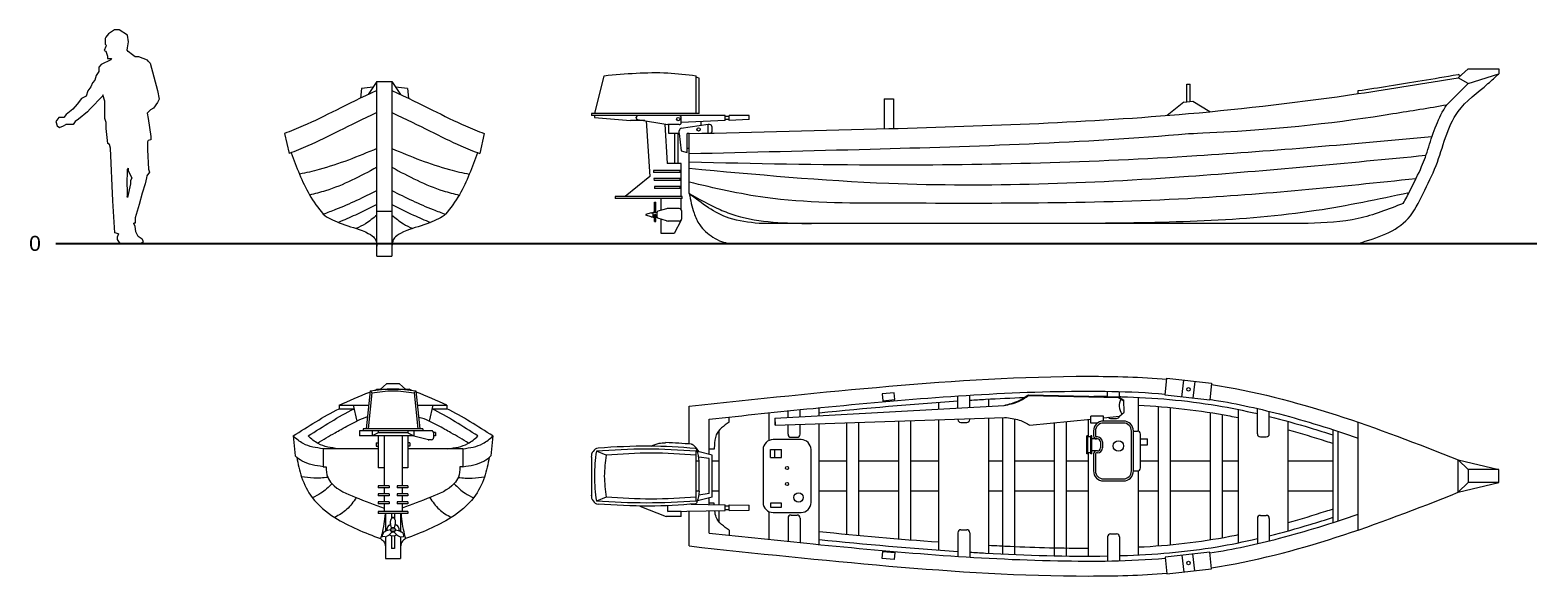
# Model space of a CAD drawing. Header units: millimetres. Extents: x -11119 to 8439, y -3599 to 8618.
# Drawn here: x -8737 to -7537, y 5329 to 5766 of the extents above; entities that cross this region are included whole.
import ezdxf

# ---------------------------------------------------------------- set-up
doc = ezdxf.new("R2010")
doc.units = ezdxf.units.MM
for name, color, linetype, lineweight in [('a_MUEBLE', 250, 'Continuous', 5), ('a_PERS', 8, 'Continuous', 0), ('a_TEXTO', 7, 'Continuous', 0)]:
    doc.layers.add(name, color=color, linetype=linetype, lineweight=lineweight)
doc.styles.add('CA_100_TEXTO', font='arial.ttf', dxfattribs={"height": 20})

# ---------------------------------------------------------------- blocks, each defined once
blk = doc.blocks.new('ca_pers001')
at = {"layer": 'a_PERS'}
for p, q in [((40.4, 158.9), (39.5, 159.6)), ((57.2, 154.9), (57.6, 156.7)), ((40.2, 154.1), (40, 153.9)), ((58, 153.7), (57.2, 154.9)), ((61.6, 151), (58, 153.7)), ((63.5, 149.6), (61.6, 151)), ((66.6, 149.6), (63.5, 149.6)), ((70.1, 148.2), (66.6, 149.6)), ((73.6, 146.7), (70.1, 148.2)), ((74.3, 145.8), (73.6, 146.7)), ((37.4, 118.1), (27.5, 107.9)), ((6.1, 94.3), (8.1, 95.4)), ((58, 60.2), (58.1, 60.3)), ((57.6, 36.7), (57.3, 37.8)), ((62.6, 15.8), (62.5, 16.2))]:
    blk.add_line(p, q, dxfattribs=at)
at = {"layer": 'a_PERS', "linetype": 'Continuous'}
for points in [[(57.6, 156.7), (58.3, 161.4), (57.4, 166.9), (50.8, 171.1), (47, 171.1), (42.2, 168), (40, 165.3), (39.5, 164.2), (39.5, 159.6)], [(40.4, 158.9), (40.2, 157.8), (38.9, 154.5), (40.2, 154.1)], [(40, 153.9), (41.5, 149.9), (41.5, 148.1), (44.6, 148.1), (44, 147.1), (36.3, 143.3), (34.5, 141.2), (34.5, 137.8), (32.3, 134.6), (31.4, 130.8), (29.5, 128.6), (28.1, 125.5), (25.7, 122.2), (24.4, 118.1), (20.7, 116.1), (17.2, 111.7), (13.8, 107.5), (8.4, 103.3), (6.5, 100.8)], [(74.3, 145.8), (75.6, 144.4), (81.6, 122.4), (82.9, 115.7), (81.6, 112.8), (78.3, 108.4), (75.9, 107.1), (73.2, 104.4), (73.9, 100.2), (76.1, 85.8), (76.1, 83.1), (74.1, 82.4), (73.5, 81.4), (73.5, 75), (74.3, 59.6), (75, 57.2), (73, 54.1), (72.8, 52.5), (71.7, 47.9), (69.3, 40.4), (66.8, 31.2), (63.6, 20.5), (63.6, 16.3), (62.5, 16.2)], [(50.3, 7.7), (47.3, 8.4), (45.7, 34.1), (43.8, 76.3), (43.1, 79.2), (41.8, 80), (40.3, 92.1), (40.3, 96.9), (39.3, 100.2), (39.3, 113.9), (37.8, 119), (37.4, 118.1)], [(6.5, 100.8), (2.4, 100.8), (0, 97.8), (1.1, 94.1), (2.9, 92.8), (6.1, 94.1), (6.1, 94.3)], [(27.5, 107.9), (25.3, 105.5), (18.3, 99.6), (15.6, 97.8), (13.9, 95.3), (11.2, 95.2), (8.4, 95.2), (8.1, 95.4)], [(58, 60.2), (57.1, 59.2), (57, 47), (57.3, 43.5), (57.3, 37.8)], [(58.1, 60.3), (58.1, 58.3), (60.9, 52.5), (59.9, 50.1), (59.9, 47.7), (57.6, 36.7)], [(50.3, 7.7), (49.2, 5.1), (49.2, 3.3), (51.2, 0), (55, 0), (59.8, 0), (67.9, 0), (70.3, 1.5), (69.2, 3.5), (65.9, 5.7), (64.2, 9.2), (63.5, 13.9), (62.6, 15.8)]]:
    blk.add_lwpolyline(points, dxfattribs=at)
blk = doc.blocks.new('ca_nav01')
at = {"layer": 'a_MUEBLE', "color": 8, "linetype": 'Continuous'}
for p, q in [((-18.4, 134.4), (-19.2, 126.6)), ((18.4, 134.4), (19.2, 126.6))]:
    blk.add_line(p, q, dxfattribs=at)
at = {"layer": 'a_MUEBLE', "linetype": 'Continuous'}
for p, q in [((-6, 140), (-12.9, 129.6)), ((-6, 8), (-6, 140)), ((-6, 140), (6, 140)), ((6, 140), (6, 8)), ((6, 140), (12.9, 129.6)), ((-80, 98.2), (-76.4, 82.2)), ((80, 98.2), (76.4, 82.2)), ((-6, 36), (6, 36)), ((-6, 0), (-6, 8)), ((-6, 0), (6, 0)), ((6, 8), (6, 0))]:
    blk.add_line(p, q, dxfattribs=at)
for points, knots in [([(-6, 132.8), (-31.2, 121.2), (-52.4, 109.3), (-75, 100.2), (-80, 98.2)], [0.1286195, 0.1286195, 0.1286195, 0.1286195, 0.8366053, 1.0395979, 1.0395979, 1.0395979, 1.0395979]), ([(6, 132.8), (31.2, 121.2), (52.4, 109.3), (75, 100.2), (80, 98.2)], [0.1286195, 0.1286195, 0.1286195, 0.1286195, 0.8366053, 1.0395979, 1.0395979, 1.0395979, 1.0395979]), ([(-74.7, 82.8), (-72.6, 77.1), (-68.2, 65.6), (-60.5, 48.8), (-53.1, 38.5), (-49, 33.6)], [0, 0, 0, 0, 0.2299186, 0.4608537, 0.6993565, 0.6993565, 0.6993565, 0.6993565]), ([(74.7, 82.8), (72.6, 77.1), (68.2, 65.6), (60.5, 48.8), (53.1, 38.5), (49, 33.6)], [0, 0, 0, 0, 0.2299186, 0.4608537, 0.6993565, 0.6993565, 0.6993565, 0.6993565]), ([(-49, 33.6), (-45.9, 30.9), (-35.2, 26.1), (-24, 22.6), (-17.9, 20.7)], [0, 0, 0, 0, 0.1982573, 0.4389627, 0.4389627, 0.4389627, 0.4389627]), ([(49, 33.6), (45.9, 30.9), (35.2, 26.1), (24, 22.6), (17.9, 20.7)], [0, 0, 0, 0, 0.1982573, 0.4389627, 0.4389627, 0.4389627, 0.4389627]), ([(-17.9, 20.7), (-9.9, 17), (-6.8, 14.3), (-6.2, 9.8), (-6, 8)], [0.0871143, 0.0871143, 0.0871143, 0.0871143, 0.1828357, 0.2490302, 0.2490302, 0.2490302, 0.2490302]), ([(17.9, 20.7), (9.9, 17), (6.8, 14.3), (6.2, 9.8), (6, 8)], [0.0871143, 0.0871143, 0.0871143, 0.0871143, 0.1828357, 0.2490302, 0.2490302, 0.2490302, 0.2490302])]:
    blk.add_open_spline(points, degree=3, knots=knots, dxfattribs=at)
at = {"layer": 'a_MUEBLE', "color": 8, "linetype": 'Continuous'}
for points in [[(-9, 135.5), (-12.1, 135.2), (-15.3, 134.8), (-18.4, 134.4)], [(18.4, 134.4), (15.3, 134.8), (12.1, 135.2), (9, 135.5)]]:
    blk.add_open_spline(points, degree=3, dxfattribs=at)
for points, knots in [([(-6, 115.1), (-29.2, 104.3), (-49.6, 92.9), (-71.3, 84.2), (-76.4, 82.2)], [0.1632991, 0.1632991, 0.1632991, 0.1632991, 0.8366053, 1.0395979, 1.0395979, 1.0395979, 1.0395979]), ([(6, 115.1), (29.2, 104.3), (49.6, 92.9), (71.3, 84.2), (76.4, 82.2)], [0.1632991, 0.1632991, 0.1632991, 0.1632991, 0.8366053, 1.0395979, 1.0395979, 1.0395979, 1.0395979]), ([(-6, 86.2), (-21.2, 79.9), (-41.4, 71.6), (-62.7, 66.8), (-68, 65.7)], [0, 0, 0, 0, 0.6145591, 0.8172291, 0.8172291, 0.8172291, 0.8172291]), ([(6, 86.2), (21.2, 79.9), (41.4, 71.6), (62.7, 66.8), (68, 65.7)], [0, 0, 0, 0, 0.6145591, 0.8172291, 0.8172291, 0.8172291, 0.8172291]), ([(-6, 71.2), (-19.4, 64), (-36.7, 54.8), (-55.6, 50), (-59.9, 49)], [0, 0, 0, 0, 0.565198, 0.7303115, 0.7303115, 0.7303115, 0.7303115]), ([(6, 71.2), (19.4, 64), (36.7, 54.8), (55.6, 50), (59.9, 49)], [0, 0, 0, 0, 0.565198, 0.7303115, 0.7303115, 0.7303115, 0.7303115]), ([(-6, 52.6), (-16.9, 47.1), (-30.9, 40.2), (-45.7, 34.8), (-49, 33.6)], [0, 0, 0, 0, 0.4554666, 0.5873425, 0.5873425, 0.5873425, 0.5873425]), ([(6, 52.6), (16.9, 47.1), (30.9, 40.2), (45.7, 34.8), (49, 33.6)], [0, 0, 0, 0, 0.4554666, 0.5873425, 0.5873425, 0.5873425, 0.5873425]), ([(-6, 41.4), (-11.7, 38.5), (-21.8, 33.4), (-32.3, 29), (-36.8, 27.1)], [0, 0, 0, 0, 0.2395284, 0.4247771, 0.4247771, 0.4247771, 0.4247771]), ([(6, 41.4), (11.7, 38.5), (21.8, 33.4), (32.3, 29), (36.8, 27.1)], [0, 0, 0, 0, 0.2395284, 0.4247771, 0.4247771, 0.4247771, 0.4247771]), ([(-6, 32.9), (-9, 30.5), (-14.1, 26.2), (-20.1, 23.3), (-22.7, 22.2)], [0, 0, 0, 0, 0.1444881, 0.2489647, 0.2489647, 0.2489647, 0.2489647]), ([(6, 32.9), (9, 30.5), (14.1, 26.2), (20.1, 23.3), (22.7, 22.2)], [0, 0, 0, 0, 0.1444881, 0.2489647, 0.2489647, 0.2489647, 0.2489647])]:
    blk.add_open_spline(points, degree=3, knots=knots, dxfattribs=at)
blk = doc.blocks.new('ca_nav02')
at = {"layer": 'a_MUEBLE', "linetype": 'Continuous'}
for p, q in [((-359.6, 104), (-352, 134.4)), ((-278.4, 133.6), (-276, 132.4)), ((-276, 104), (-276, 132.4)), ((332, 132.8), (340, 140)), ((340, 140), (364.8, 140)), ((340, 128), (364.8, 136)), ((364.8, 140), (364.8, 136)), ((323.1, 111.1), (340, 128)), ((-362.4, 104), (-362.4, 102.4)), ((-276, 104), (-362.4, 104)), ((-255.2, 102.4), (-362.4, 102.4)), ((-360, 102.4), (-360, 100.8)), ((-360, 100.8), (-330.9, 98.4)), ((-319.5, 98.4), (-330.9, 98.4)), ((-326.4, 100.6), (-326.4, 101.2)), ((-325.4, 99.4), (-301.2, 95.2)), ((-318.4, 98.2), (-315.5, 53.6)), ((-290.4, 96.8), (-290.4, 100.8)), ((-255.2, 98.4), (-290.4, 96.8)), ((-274.4, 94.4), (-274.4, 97.5)), ((-255.2, 98.4), (-255.2, 102.4)), ((-303.6, 95.6), (-301.6, 64)), ((-292, 95.2), (-301.2, 95.2)), ((-300.4, 88), (-300.4, 95.2)), ((-292, 88), (-300.4, 88)), ((-295.6, 64), (-295.6, 88)), ((-292.8, 64), (-292.8, 88)), ((-292, 88), (-292, 90.3)), ((-292, 88), (-290.4, 74.3)), ((-268.8, 95.2), (-290.3, 92.2)), ((-285.6, 72.8), (-285.6, 88)), ((-284, 88), (-285.6, 88)), ((-284, 40), (-284, 88)), ((-284, 76), (-284, 88)), ((-268.8, 88.4), (-268.8, 95.2)), ((-267.6, 95.2), (-268.8, 95.2)), ((-265.6, 90), (-265.6, 93.2)), ((-290.4, 74.3), (-285.6, 72.8)), ((-284, 76), (-285.6, 76)), ((-290.4, 64), (-301.6, 64)), ((-290.4, 37.6), (-290.4, 64)), ((-315.5, 53.6), (-335.2, 37.6)), ((-289.6, 37.6), (-343.2, 37.6)), ((-343.2, 37.6), (-343.2, 36)), ((-289.6, 36), (-289.6, 37.6)), ((-289.6, 36), (-343.2, 36)), ((-309.6, 21), (-309.6, 25)), ((-302.3, 27.8), (-309, 25.8)), ((-306.4, 26.6), (-306.4, 36)), ((-292, 28), (-300.9, 28)), ((-290.4, 27.2), (-290.4, 36)), ((-290, 20), (-290, 26)), ((-302.3, 18.2), (-309, 20.2)), ((-306.4, 8), (-306.4, 19.4)), ((-292, 18), (-300.9, 18)), ((-290.4, 18.8), (-296, 8)), ((-296, 8), (-306.4, 8)), ((252, 0), (-252, 0))]:
    blk.add_line(p, q, dxfattribs=at)
at = {"layer": 'a_MUEBLE', "color": 8, "linetype": 'Continuous'}
for p, q in [((-278.4, 104), (-278.4, 134.4)), ((333.7, 134.3), (332, 135.4)), ((340, 128), (332, 132.8)), ((114.6, 127.7), (117.4, 127.7)), ((114.6, 113.5), (114.6, 127.7)), ((117.4, 113.8), (117.4, 127.7)), ((252, 120), (252, 122.4)), ((-127.7, 115.9), (-127.7, 91.9)), ((-127.7, 115.9), (-120.3, 115.9)), ((-120.3, 115.9), (-120.3, 92.1)), ((112.4, 113.3), (98.9, 102.6)), ((112.4, 113.3), (119.6, 114)), ((119.6, 114), (133.1, 105.6)), ((-252, 101.6), (-255.2, 101.6)), ((-252, 99.3), (-255.2, 99.2)), ((-252, 98.5), (-252, 102.4)), ((-236, 102.4), (-252, 102.4)), ((-236, 99.2), (-252, 98.5)), ((-236, 99.2), (-236, 102.4)), ((-291.2, 58.4), (-312.6, 58.4)), ((-312.6, 58.4), (-312.5, 56.8)), ((-291.2, 56.8), (-312.5, 56.8)), ((-291.2, 52), (-312.2, 52)), ((-312.2, 52), (-312.1, 50.4)), ((-291.2, 50.4), (-312.1, 50.4)), ((-291.2, 56.8), (-291.2, 58.4)), ((-291.2, 50.4), (-291.2, 52)), ((-291.2, 45.6), (-311.8, 45.6)), ((-311.8, 45.6), (-311.7, 44)), ((-291.2, 44), (-311.7, 44)), ((-291.2, 44), (-291.2, 45.6)), ((-314.4, 24.6), (-318.8, 23.1)), ((-314.4, 24.6), (-312.8, 24.6)), ((-312.8, 25), (-311.8, 25)), ((-312.8, 21), (-312.8, 25)), ((-311.8, 24.7), (-311.8, 33)), ((-311.8, 33), (-310.6, 33)), ((-311.8, 30), (-310.6, 30)), ((-311.8, 24.7), (-310.6, 24.7)), ((-310.6, 24.7), (-310.6, 33)), ((-310.6, 25), (-309.6, 25)), ((-314.4, 21.4), (-318.8, 22.8)), ((-314.4, 21.4), (-312.8, 21.4)), ((-312.8, 21), (-311.8, 21)), ((-311.8, 17.6), (-311.8, 23.1)), ((-311.8, 23.1), (-310.6, 23.1)), ((-311.8, 21.2), (-310.6, 21.2)), ((-311.8, 17.6), (-310.6, 17.6)), ((-310.6, 17.6), (-310.6, 23.1)), ((-310.6, 21), (-309.6, 21)), ((212, 16), (-228, 16))]:
    blk.add_line(p, q, dxfattribs=at)
for centre in [(-292.8, 99.6), (-276.5, 91.3)]:
    blk.add_circle(centre, 1.32, dxfattribs=at)
at = {"layer": 'a_MUEBLE', "linetype": 'Continuous'}
for centre, radius, start, end in [((-325.2, 101.2), 1.2, 90, 180), ((-325.2, 100.6), 1.2, 180, 260.0958), ((-292, 100.8), 1.6, 0, 90), ((-292, 96.8), 1.6, 270, 0), ((-290, 90.3), 2, 97.8533, 180), ((-267.6, 93.2), 2, 0, 90), ((-267.6, 90), 2, 307.557, 0), ((-308.8, 25), 0.8, 106.6992, 180), ((-300.9, 23.2), 4.8, 90, 106.6992), ((-292, 26), 2, 0, 90), ((-308.8, 21), 0.8, 180, 253.3008), ((-300.9, 22.8), 4.8, 253.3008, 270), ((-292, 20), 2, 270, 0)]:
    blk.add_arc(centre, radius, start, end, dxfattribs=at)
at = {"layer": 'a_MUEBLE', "color": 8, "linetype": 'Continuous'}
blk.add_arc((-318.7, 23), 0.16, 108.4862, 251.5651, dxfattribs=at)
at = {"layer": 'a_MUEBLE', "linetype": 'Continuous'}
for points in [[(-352, 134.4), (-301.2, 136.6), (-278.4, 134.4)], [(-284, 88), (-124, 92), (116, 104), (252, 120), (332, 132.8)], [(252, 0), (292, 20), (304, 40), (314.4, 62.4), (332, 105.6), (356, 128), (364.8, 136)], [(-284, 40), (-280.1, 24.4), (-275.6, 14.9), (-265, 5.1), (-258, 1.5), (-252, 0)]]:
    blk.add_spline(points, degree=3, dxfattribs=at)
at = {"layer": 'a_MUEBLE', "color": 8, "linetype": 'Continuous'}
for points, knots in [([(252, 122.4), (260.3, 123.7), (268.6, 124.9), (294.2, 129), (311.4, 131.8), (332, 135.4)], [6.7205997, 6.7205997, 6.7205997, 6.7205997, 7.0360917, 7.0360917, 7.6914341, 7.6914341, 7.6914341, 7.6914341]), ([(116, 88), (116, 88), (116, 88), (194.5, 91.7), (237.4, 97.3), (294.3, 106.3), (308.7, 108.7), (323.1, 111.1)], [4.982517, 4.982517, 4.982517, 4.982517, 5.426324, 5.426324, 7.029372, 7.029372, 7.574746, 7.574746, 7.574746, 7.574746]), ([(288, 32.1), (289.9, 35.2), (291.8, 38.8), (296.9, 49.1), (300.2, 55.5), (305, 66.6), (306.7, 71.7), (310.3, 83), (312.2, 89), (316.8, 100.4), (319.4, 105.9), (323.1, 111.1)], [0.662274, 0.662274, 0.662274, 0.662274, 0.823943, 0.823943, 1.092422, 1.092422, 1.312877, 1.312877, 1.533332, 1.533332, 1.733167, 1.733167, 1.733167, 1.733167]), ([(-284, 72), (-234.8, 73.2), (-186.9, 74.3), (-54.1, 77.9), (31, 80.6), (116, 88)], [0.012107, 0.012107, 0.012107, 0.012107, 1.808786, 1.808786, 4.986857, 4.986857, 4.986857, 4.986857]), ([(311.1, 85.4), (248.3, 79.7), (102.3, 66.6), (-96.5, 61.1), (-232, 63.9), (-284, 65)], [0.047373, 0.047373, 0.047373, 0.047373, 2.411469, 5.545693, 7.495637, 7.495637, 7.495637, 7.495637]), ([(298.2, 51.8), (237.3, 45.4), (96.9, 31.1), (-77, 32.3), (-211.3, 32.3), (-263.8, 44.2), (-284, 49.1)], [0.063264, 0.063264, 0.063264, 0.063264, 2.356926, 5.352531, 6.590509, 7.367276, 7.367276, 7.367276, 7.367276]), ([(292.7, 40.6), (268, 35.3), (184.3, 17.7), (98.6, 16.7), (38.1, 16)], [0.07961, 0.07961, 0.07961, 0.07961, 1.024972, 3.281883, 3.281883, 3.281883, 3.281883])]:
    blk.add_open_spline(points, degree=3, knots=knots, dxfattribs=at)
for points in [[(306.2, 70.4), (116, 53.6), (-124, 48), (-284, 60)], [(-284, 40), (-259.3, 27.2), (-246.6, 22.5), (-186.1, 16)], [(-228, 16), (-252, 20.3), (-284, 40)], [(288, 32.1), (252, 20), (212, 16)]]:
    blk.add_spline(points, degree=3, dxfattribs=at)
blk = doc.blocks.new('ca_nav03')
at = {"layer": 'a_MUEBLE', "linetype": 'Continuous'}
for p, q in [((-18.4, 134.4), (-21.6, 104)), ((-17, 132.8), (-20, 104)), ((-12.9, 135.6), (12.9, 135.6)), ((-5.2, 140), (-9.9, 135.6)), ((5.2, 140), (-5.2, 140)), ((9.9, 135.6), (5.2, 140)), ((17, 132.8), (20, 104)), ((18.4, 134.4), (21.6, 104)), ((-43.1, 122.8), (-19.6, 122.8)), ((-43.1, 122.8), (-43.1, 120)), ((19.6, 122.8), (43.1, 122.8)), ((43.1, 122.8), (43.1, 120)), ((-43.1, 120), (-31.1, 120)), ((31.1, 120), (43.1, 120)), ((-80, 98.2), (-78.3, 82.2)), ((30.9, 102.4), (-26.9, 102.4)), ((-26.9, 102.4), (-26.9, 98.4)), ((16.8, 98.4), (-26.9, 98.4)), ((24, 104), (-24, 104)), ((-24, 104), (-24, 102.4)), ((-16.8, 102.4), (-16.8, 98.4)), ((-12, 98.4), (-12, 72.8)), ((-7.2, 98.4), (-7.2, 58.4)), ((7.2, 98.4), (7.2, 58.4)), ((12, 98.4), (12, 72.8)), ((16.8, 102.4), (16.8, 98.4)), ((16.8, 98.4), (28.3, 95.3)), ((24, 104), (24, 102.4)), ((80, 98.2), (78.3, 82.2)), ((-12, 88), (-56, 88)), ((-56, 88), (-56, 73.6)), ((56, 88), (12, 88)), ((30.9, 95.2), (28.7, 95.2)), ((56, 88), (56, 73.6)), ((-56, 73.6), (-53.6, 73.6)), ((-7.2, 72.8), (-12, 72.8)), ((12, 72.8), (7.2, 72.8)), ((56, 73.6), (53.6, 73.6)), ((-12, 58.4), (-12, 56.8)), ((-3.2, 58.4), (-12, 58.4)), ((-3.2, 56.8), (-12, 56.8)), ((-12, 52), (-12, 50.4)), ((-3.2, 52), (-12, 52)), ((-3.2, 50.4), (-12, 50.4)), ((-7.2, 56.8), (-7.2, 52)), ((-7.2, 50.4), (-7.2, 45.6)), ((-3.2, 58.4), (-3.2, 56.8)), ((-3.2, 52), (-3.2, 50.4)), ((12, 58.4), (3.2, 58.4)), ((3.2, 58.4), (3.2, 56.8)), ((12, 56.8), (3.2, 56.8)), ((12, 52), (3.2, 52)), ((3.2, 52), (3.2, 50.4)), ((12, 50.4), (3.2, 50.4)), ((7.2, 56.8), (7.2, 52)), ((7.2, 50.4), (7.2, 45.6)), ((12, 58.4), (12, 56.8)), ((12, 52), (12, 50.4)), ((-12, 45.6), (-12, 44)), ((-3.2, 45.6), (-12, 45.6)), ((-3.2, 44), (-12, 44)), ((12, 37.6), (-12, 37.6)), ((-12, 37.6), (-12, 36)), ((-7.2, 44), (-7.2, 37.6)), ((-3.2, 45.6), (-3.2, 44)), ((12, 45.6), (3.2, 45.6)), ((3.2, 45.6), (3.2, 44)), ((12, 44), (3.2, 44)), ((7.2, 44), (7.2, 37.6)), ((12, 45.6), (12, 44)), ((12, 37.6), (12, 36)), ((12, 36), (-12, 36)), ((-6, 36), (-6, 21.8)), ((6, 36), (6, 21.8)), ((-8.7, 18.1), (-8.6, 17.9)), ((-6, 17.5), (-6, 0)), ((6, 17.5), (6, 0)), ((-6, 0), (6, 0)), ((1.2, 8), (-1.2, 8))]:
    blk.add_line(p, q, dxfattribs=at)
at = {"layer": 'a_MUEBLE', "color": 8, "linetype": 'Continuous'}
for p, q in [((-31.8, 122.8), (-28.9, 110.2)), ((31.8, 122.8), (28.9, 110.2)), ((-12, 100.8), (-16.8, 98.4)), ((-12, 102.4), (-12, 100.8)), ((12, 100.8), (-12, 100.8)), ((12, 102.4), (12, 100.8)), ((12, 100.8), (16.8, 98.4)), ((34.1, 100.9), (32.5, 100.9)), ((32.5, 100.8), (32.5, 96.8)), ((34.1, 98.3), (32.5, 98.3)), ((34.1, 100.9), (34.1, 98.3)), ((-13.6, 92.6), (-13.6, 90)), ((-13.6, 92.6), (-12, 92.6)), ((-13.6, 90), (-12, 90)), ((13.6, 92.6), (12, 92.6)), ((13.6, 90), (12, 90)), ((13.6, 92.6), (13.6, 90)), ((-2, 28.5), (-2, 30)), ((-1.1, 24.7), (-1.9, 28)), ((-1.7, 31.1), (-0.6, 32.8)), ((-1.2, 36), (-1.2, 31.8)), ((-0.1, 33), (0.1, 33)), ((1.7, 31.1), (0.6, 32.8)), ((1.1, 24.7), (1.9, 28)), ((1.2, 36), (1.2, 31.8)), ((2, 28.5), (2, 30)), ((-7.9, 20.4), (-8.7, 18.6)), ((-6.2, 17.5), (-8.2, 17.6)), ((-5.7, 22), (-7.1, 21.2)), ((-2, 23.1), (-5.3, 22.2)), ((-3.7, 18.5), (-5.1, 17.8)), ((-0.9, 21.2), (-3.3, 18.8)), ((-1.2, 18.2), (-1.2, 8)), ((0.9, 21.2), (3.3, 18.8)), ((1.2, 18.2), (1.2, 8)), ((2, 23.1), (5.3, 22.2)), ((3.7, 18.5), (5.1, 17.8)), ((5.7, 22), (7.1, 21.2)), ((6.2, 17.5), (8.2, 17.6)), ((7.9, 20.4), (8.7, 18.6)), ((8.7, 18.1), (8.6, 17.9))]:
    blk.add_line(p, q, dxfattribs=at)
for radius in [2, 1.6, 0.15]:
    blk.add_circle((0, 23), radius, dxfattribs=at)
at = {"layer": 'a_MUEBLE', "linetype": 'Continuous'}
for centre, radius, start, end in [((30.9, 100.8), 1.6, 0, 90), ((30.9, 96.8), 1.6, 270, 0), ((28.7, 96.8), 1.6, 254.6742, 270), ((-8.2, 18.4), 0.56, 153.6901, 210)]:
    blk.add_arc(centre, radius, start, end, dxfattribs=at)
at = {"layer": 'a_MUEBLE', "color": 8, "linetype": 'Continuous'}
for centre, radius, start, end in [((0, 30), 2, 146.3099, 180), ((0, 28.5), 2, 180, 194.0362), ((-0.1, 32.4), 0.56, 90, 146.3099), ((0.1, 32.4), 0.56, 33.6901, 90), ((0, 30), 2, 0, 33.6901), ((0, 28.5), 2, 345.9638, 0), ((-8.1, 18.2), 0.56, 210, 266.3099), ((-6.1, 19.5), 2, 120, 153.6901), ((-6.1, 19.5), 2, 266.3099, 300), ((-4.7, 20.3), 2, 105.9638, 120), ((-4.7, 20.3), 2, 300, 314.0362), ((4.7, 20.3), 2, 225.9638, 240), ((6.1, 19.5), 2, 240, 273.6901), ((4.7, 20.3), 2, 60, 74.0362), ((6.1, 19.5), 2, 26.3099, 60), ((8.1, 18.2), 0.56, 273.6901, 330), ((8.2, 18.4), 0.56, 330, 26.3099)]:
    blk.add_arc(centre, radius, start, end, dxfattribs=at)
at = {"layer": 'a_MUEBLE', "color": 8, "linetype": 'Continuous', "extrusion": (0, 0, -1)}
for start_param, end_param in [(4.587151, 5.877827), (6.688543, 7.97922), (2.447143, 3.836043)]:
    blk.add_ellipse((0, 23), major_axis=(0, 5), ratio=0.936994, start_param=start_param, end_param=end_param, dxfattribs=at)
at = {"layer": 'a_MUEBLE', "linetype": 'Continuous'}
for points in [[(-43.1, 122.8), (-35.2, 126.6), (-27, 130), (-18.5, 133.4)], [(-14.8, 134.9), (-14.2, 135.1), (-13.6, 135.4), (-12.9, 135.6)], [(14.8, 134.9), (14.2, 135.1), (13.6, 135.4), (12.9, 135.6)], [(43.1, 122.8), (35.2, 126.6), (27, 130), (18.5, 133.4)], [(-80, 98.2), (-68, 105.9), (-55.9, 113.7), (-43.1, 120)], [(-68, 98.2), (-56, 105.9), (-43.9, 113.7), (-31.1, 120)], [(-41.6, 103.5), (-37.4, 105.9), (-33.2, 108.1), (-28.9, 110.2)], [(-20.6, 113.5), (-23.4, 112.5), (-26.2, 111.3), (-28.9, 110.2)], [(28.9, 110.2), (26.3, 111.5), (23.5, 112.4), (20.6, 113.1)], [(41.6, 103.5), (37.4, 105.9), (33.2, 108.1), (28.9, 110.2)], [(68, 98.2), (56, 105.9), (43.9, 113.7), (31.1, 120)], [(80, 98.2), (68, 105.9), (55.9, 113.7), (43.1, 120)]]:
    blk.add_open_spline(points, degree=3, dxfattribs=at)
for points in [[(-18.4, 134.4), (0, 136), (18.4, 134.4)], [(-17, 132.8), (-17.7, 133.6), (-18.4, 134.4)], [(-17, 132.8), (0, 134.4), (17, 132.8)], [(17, 132.8), (17.7, 133.6), (18.4, 134.4)], [(-56, 88), (-72, 92.1), (-80, 98.2)], [(-44, 88), (-60, 92.1), (-68, 98.2)], [(44, 88), (60, 92.1), (68, 98.2)], [(56, 88), (72, 92.1), (80, 98.2)], [(-10, 16), (-7.1, 13.2), (-6, 8)], [(10, 16), (7.1, 13.2), (6, 8)]]:
    blk.add_spline(points, degree=3, dxfattribs=at)
for points, knots in [([(-60.5, 92.4), (-55.9, 95.3), (-51.2, 98.1), (-44.8, 101.7), (-43.2, 102.6), (-41.6, 103.5)], [0.2626771, 0.2626771, 0.2626771, 0.2626771, 0.466941, 0.466941, 0.5355757, 0.5355757, 0.5355757, 0.5355757]), ([(60.5, 92.4), (55.9, 95.3), (51.2, 98.1), (44.8, 101.7), (43.2, 102.6), (41.6, 103.5)], [0.2626771, 0.2626771, 0.2626771, 0.2626771, 0.466941, 0.466941, 0.5355757, 0.5355757, 0.5355757, 0.5355757]), ([(-77.1, 81.3), (-76.1, 75.8), (-73.8, 64.4), (-64.7, 46.5), (-42.8, 28.5), (-22.6, 20.8), (-10, 16)], [0.031795, 0.031795, 0.031795, 0.031795, 0.238741, 0.46849, 0.769869, 1.274504, 1.274504, 1.274504, 1.274504]), ([(-53.6, 73.6), (-53.5, 70.7), (-53.3, 65.7), (-46, 55.5), (-29.2, 48.6), (-14.8, 43.3), (-7.2, 40.4)], [0, 0, 0, 0, 0.1057564, 0.1824188, 0.4538336, 0.761306, 0.761306, 0.761306, 0.761306]), ([(53.6, 73.6), (53.5, 70.7), (53.3, 65.7), (46, 55.5), (29.2, 48.6), (14.8, 43.3), (7.2, 40.4)], [0, 0, 0, 0, 0.1057564, 0.1824188, 0.4538336, 0.761306, 0.761306, 0.761306, 0.761306]), ([(77.1, 81.3), (76.1, 75.8), (73.8, 64.4), (64.7, 46.5), (42.8, 28.5), (22.6, 20.8), (10, 16)], [0.031795, 0.031795, 0.031795, 0.031795, 0.238741, 0.46849, 0.769869, 1.274504, 1.274504, 1.274504, 1.274504]), ([(-6.4, 36), (-6.9, 30.5), (-7.8, 23.7), (-9.7, 17.2), (-10, 16)], [0.0500125, 0.0500125, 0.0500125, 0.0500125, 0.2571816, 0.3044441, 0.3044441, 0.3044441, 0.3044441]), ([(6.4, 36), (6.9, 30.5), (7.8, 23.7), (9.7, 17.2), (10, 16)], [0.0500125, 0.0500125, 0.0500125, 0.0500125, 0.2571816, 0.3044441, 0.3044441, 0.3044441, 0.3044441])]:
    blk.add_open_spline(points, degree=3, knots=knots, dxfattribs=at)
at = {"layer": 'a_MUEBLE', "color": 8, "linetype": 'Continuous'}
for points in [[(-56, 73.6), (-62, 74.4), (-70.2, 75.6), (-76.6, 80.7), (-78.3, 82.2)], [(56, 73.6), (62, 74.4), (70.2, 75.6), (76.6, 80.7), (78.3, 82.2)]]:
    blk.add_open_spline(points, degree=3, knots=[0, 0, 0, 0, 0.2186324, 0.3033324, 0.3033324, 0.3033324, 0.3033324], dxfattribs=at)
for points in [[(-52.2, 65), (-63.5, 64.4), (-73.4, 65.6)], [(52.2, 65), (63.5, 64.4), (73.4, 65.6)], [(-48.9, 60), (-57.8, 52.3), (-64.6, 48.8)], [(-29.5, 48.8), (-36.9, 39.5), (-46.7, 32.9)], [(29.5, 48.8), (36.9, 39.5), (46.7, 32.9)], [(48.9, 60), (57.8, 52.3), (64.6, 48.8)]]:
    blk.add_spline(points, degree=3, dxfattribs=at)
blk = doc.blocks.new('ca_nav04')
at = {"layer": 'a_MUEBLE', "linetype": 'Continuous'}
for p, q in [((-175, 66.2), (-173.5, 79.7)), ((-173.5, 79.7), (-137.7, 75.7)), ((-137.7, 75.7), (-139.2, 62.2)), ((-356.3, 55.1), (-356.3, 60.5)), ((-341.1, 55.9), (-341.1, 65.6)), ((-331.5, 56.5), (-331.5, 66.2)), ((-316.3, 57.3), (-316.3, 63.1)), ((-284.4, 66.6), (-212.2, 64.9)), ((-221.1, 65.1), (-221.1, 69.3)), ((-212.3, 64.9), (-208.1, 62.1)), ((-211.5, 64.5), (-211.5, 69.1)), ((-207.7, 52.6), (-208.1, 62.2)), ((-196.3, 37.3), (-196.3, 64.5)), ((-139.2, 62.2), (-175, 66.2)), ((-556.3, 27.1), (-556.3, 57.4)), ((-492.3, 29.9), (-492.3, 52.1)), ((-487.8, 47.9), (-304, 58)), ((-487.5, 42.3), (-303.6, 48.4)), ((-477.1, 48.5), (-477.1, 53.6)), ((-467.5, 49), (-467.5, 54.6)), ((-452.3, 49.9), (-452.3, 56.1)), ((-224.4, 49.5), (-234.4, 49.5)), ((-234.4, 43.9), (-234.4, 49.5)), ((-224.4, 45.5), (-224.4, 49.5)), ((-224.4, 48.1), (-211.6, 49.4)), ((-211.6, 49.4), (-207.7, 52.6)), ((-116.3, -52), (-116.3, 54.7)), ((-101.1, 35.2), (-101.1, 55.5)), ((-91.5, 35.2), (-91.5, 53.2)), ((-540.3, 18.8), (-540.3, 47)), ((-487.8, 47.9), (-487.5, 42.3)), ((-487.8, 47.9), (-487.6, 42.3)), ((-477.1, 34.9), (-477.1, 42.7)), ((-467.5, 34.9), (-467.5, 43)), ((-452.3, -53.4), (-452.3, 43.5)), ((-356.3, -57.8), (-356.3, 46.6)), ((-341.1, 46.7), (-341.1, 47.1)), ((-338.7, 44.3), (-333.9, 44.3)), ((-331.5, 46.7), (-331.5, 47.5)), ((-316.3, -60.4), (-316.3, 48)), ((-283.3, 42.1), (-234.4, 47.1)), ((-236.3, 32.7), (-236.3, 46.9)), ((-229.2, 43.9), (-234.4, 43.9)), ((-232.4, 37.5), (-232.4, 33.5)), ((-208.4, 45.5), (-224.4, 45.5)), ((-200.4, 37.5), (-197.2, 37.5)), ((-200.4, 5.5), (-200.4, 37.5)), ((-76.3, -42.4), (-76.3, 45.1)), ((-40.3, -35.8), (-40.3, 38.5)), ((-20.3, -41.8), (-20.3, 44.5)), ((-466.7, 30.6), (-489.1, 30.6)), ((-474.7, 32.5), (-469.9, 32.5)), ((-229.2, 31.1), (-230, 31.1)), ((-226.8, 28.7), (-226.8, 23.9)), ((-194.8, 7.9), (-194.8, 35.1)), ((-98.7, 32.8), (-93.9, 32.8)), ((-634.7, 16.6), (-634.7, -14.7)), ((-537.9, 18.2), (-548.4, 20.8)), ((-548.3, -10.6), (-548.3, 13.4)), ((-537.9, -15.4), (-537.9, 18.2)), ((-497.1, 22.6), (-497.1, -19.8)), ((-458.7, -19.8), (-458.7, 22.6)), ((-236.3, -62.7), (-236.3, 19.9)), ((-232.4, 19.1), (-232.4, 5.5)), ((-229.2, 21.5), (-230, 21.5)), ((59.7, 14.3), (92.5, 6.6)), ((59.7, -11.6), (59.7, 14.3)), ((-200.4, 5.5), (-197.2, 5.5)), ((-196.3, -61.8), (-196.3, 5.6)), ((92.5, -3.8), (92.5, 6.6)), ((-224.4, -2.5), (-208.4, -2.5)), ((59.7, -11.6), (92.5, -3.8)), ((-595.9, -22.6), (-574.7, -31.1)), ((-573.5, -27.1), (-573.5, -22.3)), ((-554.9, -21.1), (-527.5, -21.6)), ((-537.9, -15.4), (-549.7, -18.4)), ((-540.3, -21.3), (-540.3, -16)), ((-527.5, -26.3), (-527.5, -21.6)), ((-562.7, -31.1), (-574.7, -31.1)), ((-573.5, -27.1), (-527.5, -26.3)), ((-562.7, -27.1), (-573.5, -27.1)), ((-562.7, -31.1), (-562.7, -27.1)), ((-556.3, -54.6), (-556.3, -26.8)), ((-540.3, -44.3), (-540.3, -26.5)), ((-492.3, -49.4), (-492.3, -27.2)), ((-489.1, -27.8), (-466.7, -27.8)), ((-477.1, -32.2), (-477.1, -50.9)), ((-474.7, -29.8), (-469.9, -29.8)), ((-467.5, -32.2), (-467.5, -51.9)), ((-101.1, -32.5), (-101.1, -52.8)), ((-98.7, -30.1), (-93.9, -30.1)), ((-91.5, -32.5), (-91.5, -50.5)), ((-341.1, -44), (-341.1, -62.9)), ((-338.7, -41.6), (-333.9, -41.6)), ((-331.5, -44), (-331.5, -63.5)), ((-221.1, -47.3), (-221.1, -66.6)), ((-218.7, -44.9), (-213.9, -44.9)), ((-211.5, -47.3), (-211.5, -66.4)), ((-139.2, -59.5), (-175, -63.5)), ((-137.7, -73), (-139.2, -59.5)), ((-175, -63.5), (-173.5, -77)), ((-173.5, -77), (-137.7, -73))]:
    blk.add_line(p, q, dxfattribs=at)
at = {"layer": 'a_MUEBLE', "color": 8, "linetype": 'Continuous'}
for p, q in [((-161.5, 64.7), (-160, 78.2)), ((-151.2, 77.2), (-152.7, 63.7)), ((-392.1, 68.1), (-401.7, 67.3)), ((-401.7, 67.3), (-401.2, 61.7)), ((-401.2, 61.7), (-391.6, 62.6)), ((-391.6, 62.6), (-392.1, 68.1)), ((-284.4, 66), (-212.2, 64.4)), ((-212.3, 64.4), (-208.1, 61.6)), ((-524.3, 44.7), (-524.3, 48.7)), ((-305.1, -61), (-305.1, 48.3)), ((-180.3, -54.4), (-180.3, 57.1)), ((-170.7, -53.6), (-170.7, 56.3)), ((-138.7, -49.5), (-138.7, 52.2)), ((-129.1, -47.9), (-129.1, 50.6)), ((-532.3, -21.5), (-532.3, 37.9)), ((-429.9, -45.1), (-429.9, 44.2)), ((-420.3, -46), (-420.3, 44.5)), ((-388.3, -48.9), (-388.3, 45.6)), ((-378.7, -49.7), (-378.7, 45.9)), ((-295.5, -61.4), (-295.5, 47.2)), ((-263.5, -62.4), (-263.5, 44.1)), ((-253.9, -62.6), (-253.9, 45.1)), ((-230.8, 37.5), (-230.8, 33.5)), ((-208.4, 43.9), (-224.4, 43.9)), ((-218.7, 47.6), (-213.9, 47.6)), ((-202, 5.5), (-202, 37.5)), ((-36.3, -34.5), (-36.3, 37.2)), ((-236.8, 33.5), (-237.6, 33.5)), ((-237.6, 19.1), (-237.6, 33.5)), ((-236.8, 19.1), (-236.8, 33.5)), ((-234.4, 32.7), (-236.8, 32.7)), ((-234.4, 19.1), (-234.4, 33.5)), ((-233.6, 33.5), (-234.4, 33.5)), ((-233.6, 19.1), (-233.6, 33.5)), ((-230, 31.1), (-233.6, 31.1)), ((-229.2, 32.7), (-230, 32.7)), ((-225.2, 28.7), (-225.2, 23.9)), ((-194.8, 31.1), (-189.2, 31.1)), ((-194.8, 26.3), (-189.2, 26.3)), ((-189.2, 26.3), (-189.2, 31.1)), ((-622.7, 18.2), (-630.7, 21.4)), ((-550.7, -18.6), (-550.7, 21.4)), ((-548.3, 13.4), (-550.7, 13.4)), ((-540.3, 15.4), (-548.7, 16.6)), ((-536.3, 23), (-540.3, 23)), ((-540.3, -12.6), (-540.3, 15.4)), ((-532.3, 13.4), (-537.9, 13.4)), ((-491.2, 22.8), (-482.4, 22.8)), ((-491.2, 16.4), (-491.2, 22.8)), ((-491.2, 16.4), (-482.4, 16.4)), ((-487.6, 16.4), (-487.6, 22.8)), ((-482.4, 16.4), (-482.4, 22.8)), ((-429.9, 13.4), (-452.3, 13.4)), ((-388.3, 13.4), (-420.3, 13.4)), ((-356.3, 13.4), (-378.7, 13.4)), ((-305.1, 13.4), (-316.3, 13.4)), ((-263.5, 13.4), (-295.5, 13.4)), ((-236.3, 13.4), (-253.9, 13.4)), ((-236.8, 19.1), (-237.6, 19.1)), ((-234.4, 19.9), (-236.8, 19.9)), ((-233.6, 19.1), (-234.4, 19.1)), ((-230, 21.5), (-233.6, 21.5)), ((-230.8, 19.1), (-230.8, 5.5)), ((-229.2, 19.9), (-230, 19.9)), ((-180.3, 13.4), (-194.8, 13.4)), ((-138.7, 13.4), (-170.7, 13.4)), ((-116.3, 13.4), (-129.1, 13.4)), ((-40.3, 13.4), (-76.3, 13.4)), ((67.7, 6.6), (59.7, 14.3)), ((92.5, 6.6), (67.7, 6.6)), ((67.7, 6.6), (67.7, -3.8)), ((-548.3, -10.6), (-550.7, -10.6)), ((-532.3, -10.6), (-537.9, -10.6)), ((-429.9, -10.6), (-452.3, -10.6)), ((-388.3, -10.6), (-420.3, -10.6)), ((-356.3, -10.6), (-378.7, -10.6)), ((-305.1, -10.6), (-316.3, -10.6)), ((-263.5, -10.6), (-295.5, -10.6)), ((-236.3, -10.6), (-253.9, -10.6)), ((-224.4, -0.9), (-208.4, -0.9)), ((-180.3, -10.6), (-196.3, -10.6)), ((-138.7, -10.6), (-170.7, -10.6)), ((-116.3, -10.6), (-129.1, -10.6)), ((-40.3, -10.6), (-76.3, -10.6)), ((67.7, -3.8), (59.7, -11.6)), ((92.5, -3.8), (67.7, -3.8)), ((-622.7, -15.4), (-630.7, -18.6)), ((-540.3, -12.6), (-548.7, -13.9)), ((-536.3, -20.3), (-540.3, -20.3)), ((-527.5, -22.4), (-524.3, -22.4)), ((-524.3, -21.6), (-508.3, -21.9)), ((-524.3, -26.2), (-524.3, -21.6)), ((-508.3, -25.9), (-508.3, -21.9)), ((-491.2, -20.3), (-491.2, -23.5)), ((-482.4, -20.3), (-491.2, -20.3)), ((-491.2, -23.5), (-482.4, -23.5)), ((-482.4, -23.5), (-482.4, -20.3)), ((-532.3, -35.2), (-532.3, -26.4)), ((-527.5, -25.5), (-524.3, -25.4)), ((-524.3, -26.2), (-508.3, -25.9)), ((-524.3, -42), (-524.3, -46)), ((-401.7, -64.6), (-401.2, -59)), ((-401.2, -59), (-391.6, -59.9)), ((-391.6, -59.9), (-392.1, -65.4)), ((-392.1, -65.4), (-401.7, -64.6)), ((-161.5, -62), (-160, -75.5)), ((-151.2, -74.5), (-152.7, -61))]:
    blk.add_line(p, q, dxfattribs=at)
for centre, radius in [((-156.3, 70.9), 1.42), ((-212.4, 25.5), 4.18), ((-477.9, 7.8), 1.23), ((-477.9, -5), 1.23), ((-468.7, -15.7), 3.76), ((-156.3, -68.2), 1.42)]:
    blk.add_circle(centre, radius, dxfattribs=at)
for centre, radius, start, end in [((-218.7, 50), 2.4, 218.1604, 270), ((-213.9, 50), 2.4, 270, 346.6154), ((-224.4, 37.5), 6.4, 90, 180), ((-208.4, 37.5), 6.4, 0, 90), ((-230, 33.5), 0.8, 180, 270), ((-229.2, 28.7), 4, 0, 90), ((-230, 19.1), 0.8, 90, 180), ((-229.2, 23.9), 4, 270, 0), ((-224.4, 5.5), 6.4, 180, 270), ((-208.4, 5.5), 6.4, 270, 0)]:
    blk.add_arc(centre, radius, start, end, dxfattribs=at)
at = {"layer": 'a_MUEBLE', "linetype": 'Continuous'}
for centre, radius, start, end in [((-338.7, 46.7), 2.4, 180, 270), ((-333.9, 46.7), 2.4, 270, 0), ((-224.4, 37.5), 8, 90, 180), ((-208.4, 37.5), 8, 0, 90), ((-197.2, 35.1), 2.4, 0, 90), ((-489.1, 22.6), 8, 90, 180), ((-474.7, 34.9), 2.4, 180, 270), ((-469.9, 34.9), 2.4, 270, 0), ((-466.7, 22.6), 8, 0, 90), ((-230, 33.5), 2.4, 180, 270), ((-229.2, 28.7), 2.4, 0, 90), ((-98.7, 35.2), 2.4, 180, 270), ((-93.9, 35.2), 2.4, 270, 0), ((-627.7, 17), 7.05, 103.2453, 183.4866), ((-230, 19.1), 2.4, 90, 180), ((-229.2, 23.9), 2.4, 270, 0), ((-224.4, 5.5), 8, 180, 270), ((-208.4, 5.5), 8, 270, 0), ((-197.2, 7.9), 2.4, 270, 0), ((-627.7, -14.3), 7.05, 176.5134, 256.7547), ((-489.1, -19.8), 8, 180, 270), ((-466.7, -19.8), 8, 270, 0), ((-474.7, -32.2), 2.4, 90, 180), ((-469.9, -32.2), 2.4, 0, 90), ((-98.7, -32.5), 2.4, 90, 180), ((-93.9, -32.5), 2.4, 0, 90), ((-338.7, -44), 2.4, 90, 180), ((-333.9, -44), 2.4, 0, 90), ((-218.7, -47.3), 2.4, 90, 180), ((-213.9, -47.3), 2.4, 0, 90)]:
    blk.add_arc(centre, radius, start, end, dxfattribs=at)
for points, knots in [([(-556.3, 57.4), (-503, 63.1), (-396.6, 74.4), (-269, 82.7), (-194.4, 80.8), (-173.5, 79.1)], [0, 0, 0, 0, 2.009975, 4.012474, 4.796966, 4.796966, 4.796966, 4.796966]), ([(-540.3, 47), (-512.5, 50), (-484.7, 52.9), (-391.5, 62.1), (-326.2, 67.9), (-232.1, 69.7), (-203.2, 69.5), (-174.9, 67.1)], [0.185082, 0.185082, 0.185082, 0.185082, 1.234459, 1.234459, 3.703378, 3.703378, 4.792618, 4.792618, 4.792618, 4.792618]), ([(-331.5, 62.2), (-327.3, 62.5), (-323.1, 62.7), (-308.5, 63.5), (-298.1, 64), (-287.7, 64.4)], [2.8102285, 2.8102285, 2.8102285, 2.8102285, 2.970628, 2.970628, 3.3631318, 3.3631318, 3.3631318, 3.3631318]), ([(-211.5, 65.1), (-211, 65), (-210.5, 65), (-184, 64.3), (-158.5, 62.1), (-122.6, 56.1), (-111.9, 53.9), (-101.1, 51.4)], [4.327004, 4.327004, 4.327004, 4.327004, 4.347217, 4.347217, 5.338106, 5.338106, 5.764713, 5.764713, 5.764713, 5.764713]), ([(-139.1, 62.9), (-120.4, 59.9), (-101.8, 56), (-62.3, 45.6), (-41.3, 39.1), (-20.3, 31.8)], [5.255183, 5.255183, 5.255183, 5.255183, 5.987218, 5.987218, 6.82324, 6.82324, 6.82324, 6.82324]), ([(-91.5, 49.1), (-80.6, 46.4), (-69.6, 43.3), (-52.6, 38.2), (-46.4, 36.3), (-40.3, 34.3)], [5.892035, 5.892035, 5.892035, 5.892035, 6.328994, 6.328994, 6.5736853, 6.5736853, 6.5736853, 6.5736853]), ([(-551.2, 23.5), (-563.6, 24.5), (-576, 25.3), (-602.1, 25.4), (-615.7, 24.7), (-629.3, 23.8)], [0.0068037, 0.0068037, 0.0068037, 0.0068037, 0.4731041, 0.4731041, 0.9798218, 0.9798218, 0.9798218, 0.9798218]), ([(-586.7, 25.3), (-584.7, 26.3), (-581.9, 27.6), (-577.8, 27.9), (-575.9, 28.1), (-574.9, 28.2)], [0, 0, 0, 0, 0.0834104, 0.1137697, 0.1534228, 0.1534228, 0.1534228, 0.1534228]), ([(-548.4, 20.8), (-549.3, 22.2), (-550.8, 24.4), (-553.2, 26.3), (-554.3, 26.8), (-554.5, 27)], [0.0025959, 0.0025959, 0.0025959, 0.0025959, 0.0647812, 0.1032859, 0.1130131, 0.1130131, 0.1130131, 0.1130131]), ([(-548.3, 13.4), (-548.6, 16.3), (-548.8, 19.6), (-550.5, 22.9), (-550.9, 23.3), (-551.2, 23.5)], [0, 0, 0, 0, 0.1100389, 0.1230626, 0.133487, 0.133487, 0.133487, 0.133487]), ([(-548.3, -10.6), (-548.6, -13.6), (-548.8, -16.9), (-550.5, -20.2), (-550.9, -20.6), (-551.2, -20.8)], [0, 0, 0, 0, 0.1100389, 0.1230626, 0.133487, 0.133487, 0.133487, 0.133487]), ([(-551.2, -20.8), (-563.6, -21.8), (-576, -22.6), (-602.1, -22.7), (-615.7, -22), (-629.3, -21.1)], [0.0068037, 0.0068037, 0.0068037, 0.0068037, 0.4731041, 0.4731041, 0.9798218, 0.9798218, 0.9798218, 0.9798218]), ([(-139.1, -60.2), (-120.4, -57.2), (-101.8, -53.3), (-62.3, -42.9), (-41.3, -36.3), (-20.3, -29.1)], [5.255183, 5.255183, 5.255183, 5.255183, 5.987218, 5.987218, 6.82324, 6.82324, 6.82324, 6.82324]), ([(-91.5, -46.4), (-80.6, -43.7), (-69.6, -40.6), (-52.6, -35.5), (-46.4, -33.6), (-40.3, -31.6)], [5.892035, 5.892035, 5.892035, 5.892035, 6.328994, 6.328994, 6.5736853, 6.5736853, 6.5736853, 6.5736853]), ([(-540.3, -44.3), (-512.5, -47.3), (-484.7, -50.2), (-391.5, -59.4), (-326.2, -65.2), (-232.1, -67), (-203.2, -66.8), (-174.9, -64.4)], [0.185082, 0.185082, 0.185082, 0.185082, 1.234459, 1.234459, 3.703378, 3.703378, 4.792618, 4.792618, 4.792618, 4.792618]), ([(-556.3, -54.6), (-503, -60.4), (-396.6, -71.7), (-269, -80), (-194.4, -78.1), (-173.5, -76.4)], [0, 0, 0, 0, 2.009975, 4.012474, 4.796966, 4.796966, 4.796966, 4.796966]), ([(-331.5, -59.5), (-327.3, -59.8), (-323.1, -60), (-286.2, -62), (-253.5, -63.1), (-221.1, -62.6)], [2.810228, 2.810228, 2.810228, 2.810228, 2.970628, 2.970628, 4.20499, 4.20499, 4.20499, 4.20499]), ([(-211.5, -62.4), (-211, -62.3), (-210.5, -62.3), (-184, -61.6), (-158.5, -59.4), (-122.6, -53.4), (-111.9, -51.2), (-101.1, -48.7)], [4.327004, 4.327004, 4.327004, 4.327004, 4.347217, 4.347217, 5.338106, 5.338106, 5.764713, 5.764713, 5.764713, 5.764713])]:
    blk.add_open_spline(points, degree=3, knots=knots, dxfattribs=at)
for points in [[(-137.8, 74.8), (-70.2, 64.3), (-5.1, 40.3), (59.7, 14.3)], [(-452.3, 52.1), (-415.2, 55.8), (-378.2, 59.2), (-341.1, 61.6)], [(-232.1, 65.4), (-228.5, 65.4), (-224.8, 65.3), (-221.1, 65.3)], [(-554.5, 27), (-561.3, 27.5), (-568.1, 27.9), (-574.9, 28.2)], [(-137.8, -72.1), (-70.2, -61.6), (-5.1, -37.6), (59.7, -11.6)], [(-452.3, -49.4), (-415.2, -53.1), (-378.2, -56.5), (-341.1, -58.9)]]:
    blk.add_open_spline(points, degree=3, dxfattribs=at)
for points in [[(-304, 58), (-292.5, 61.7), (-284.4, 66.6)], [(-303.6, 48.4), (-291.8, 46.2), (-283.3, 42.1)]]:
    blk.add_spline(points, degree=3, dxfattribs=at)
at = {"layer": 'a_MUEBLE', "color": 8, "linetype": 'Continuous'}
for points in [[(-304, 58), (-292.5, 61.1), (-284.4, 66)], [(-524.3, 44.7), (-534.6, 34.3), (-536.1, 25.7), (-536.3, 23)], [(-630.7, 21.4), (-632.3, 1.4), (-630.7, -18.6)], [(-550.7, 21.4), (-590.7, 23), (-630.7, 21.4)], [(-622.7, 18.2), (-624.3, 1.4), (-622.7, -15.4)], [(-550.7, 18.2), (-586.7, 19.8), (-622.7, 18.2)], [(-550.7, -18.6), (-590.7, -20.2), (-630.7, -18.6)], [(-550.7, -15.4), (-586.7, -17), (-622.7, -15.4)]]:
    blk.add_spline(points, degree=3, dxfattribs=at)
for points, knots in [([(-210.4, 63.1), (-211.2, 61.1), (-212.8, 57), (-210.7, 53), (-209.7, 51)], [0.0070114, 0.0070114, 0.0070114, 0.0070114, 0.0838153, 0.1664732, 0.1664732, 0.1664732, 0.1664732]), ([(-196.3, 58.1), (-171.5, 56.9), (-147.3, 54.2), (-120.9, 49.1), (-118.6, 48.6), (-116.3, 48.2)], [4.525058, 4.525058, 4.525058, 4.525058, 5.48874, 5.48874, 5.580619, 5.580619, 5.580619, 5.580619]), ([(-76.3, 38.5), (-66.2, 35.7), (-56.1, 32.6), (-44.2, 28.8), (-42.2, 28.2), (-40.3, 27.6)], [6.116638, 6.116638, 6.116638, 6.116638, 6.5233097, 6.5233097, 6.600307, 6.600307, 6.600307, 6.600307]), ([(-524.3, -42), (-528.5, -39), (-534.3, -34.8), (-535.6, -28.2), (-535.8, -26.4)], [0, 0, 0, 0, 0.1828189, 0.2499049, 0.2499049, 0.2499049, 0.2499049]), ([(-76.3, -35.8), (-66.2, -33), (-56.1, -29.9), (-44.2, -26.1), (-42.2, -25.5), (-40.3, -24.9)], [6.116638, 6.116638, 6.116638, 6.116638, 6.5233097, 6.5233097, 6.600307, 6.600307, 6.600307, 6.600307]), ([(-196.3, -55.4), (-171.5, -54.2), (-147.3, -51.5), (-120.9, -46.4), (-118.6, -45.9), (-116.3, -45.5)], [4.525058, 4.525058, 4.525058, 4.525058, 5.48874, 5.48874, 5.580619, 5.580619, 5.580619, 5.580619]), ([(-316.3, -54), (-310.6, -54.3), (-304.9, -54.6), (-278.2, -55.8), (-257.2, -56.4), (-236.3, -56.3)], [2.99776, 2.99776, 2.99776, 2.99776, 3.215735, 3.215735, 4.011847, 4.011847, 4.011847, 4.011847])]:
    blk.add_open_spline(points, degree=3, knots=knots, dxfattribs=at)
for points in [[(-532.8, 37.3), (-532.6, 37.4), (-532.5, 37.4), (-532.3, 37.4)], [(-536.3, -21.4), (-536.3, -21), (-536.3, -20.7), (-536.3, -20.3)], [(-532.8, -34.6), (-532.6, -34.7), (-532.5, -34.7), (-532.3, -34.7)], [(-452.3, -43), (-420.3, -46.1), (-388.3, -49.1), (-356.3, -51.4)]]:
    blk.add_open_spline(points, degree=3, dxfattribs=at)

msp = doc.modelspace()

# ---------------------------------------------------------------- linework, layer by layer
at = {"layer": 'a_TEXTO', "color": 253, "lineweight": 35}
msp.add_line((-8716.4, 5595.2), (3997.4, 5595.2), dxfattribs=at)

# ---------------------------------------------------------------- block references
msp.add_blockref('ca_pers001', (-8716.4, 5595.2))
at = {"layer": 'a_MUEBLE'}
for name, p in [('ca_nav02', (-7924.9, 5595.2)), ('ca_nav01', (-8453.1, 5585)), ('ca_nav04', (-7652.6, 5407.5)), ('ca_nav03', (-8446.2, 5342.8))]:
    msp.add_blockref(name, p, dxfattribs=at)

# ---------------------------------------------------------------- texts
at = {"layer": 'a_TEXTO', "insert": (-8728.4, 5595.2), "char_height": 12, "width": 125.397, "attachment_point": 6, "style": 'CA_100_TEXTO'}
msp.add_mtext('0', dxfattribs=at)

doc.saveas('drawing.dxf')
